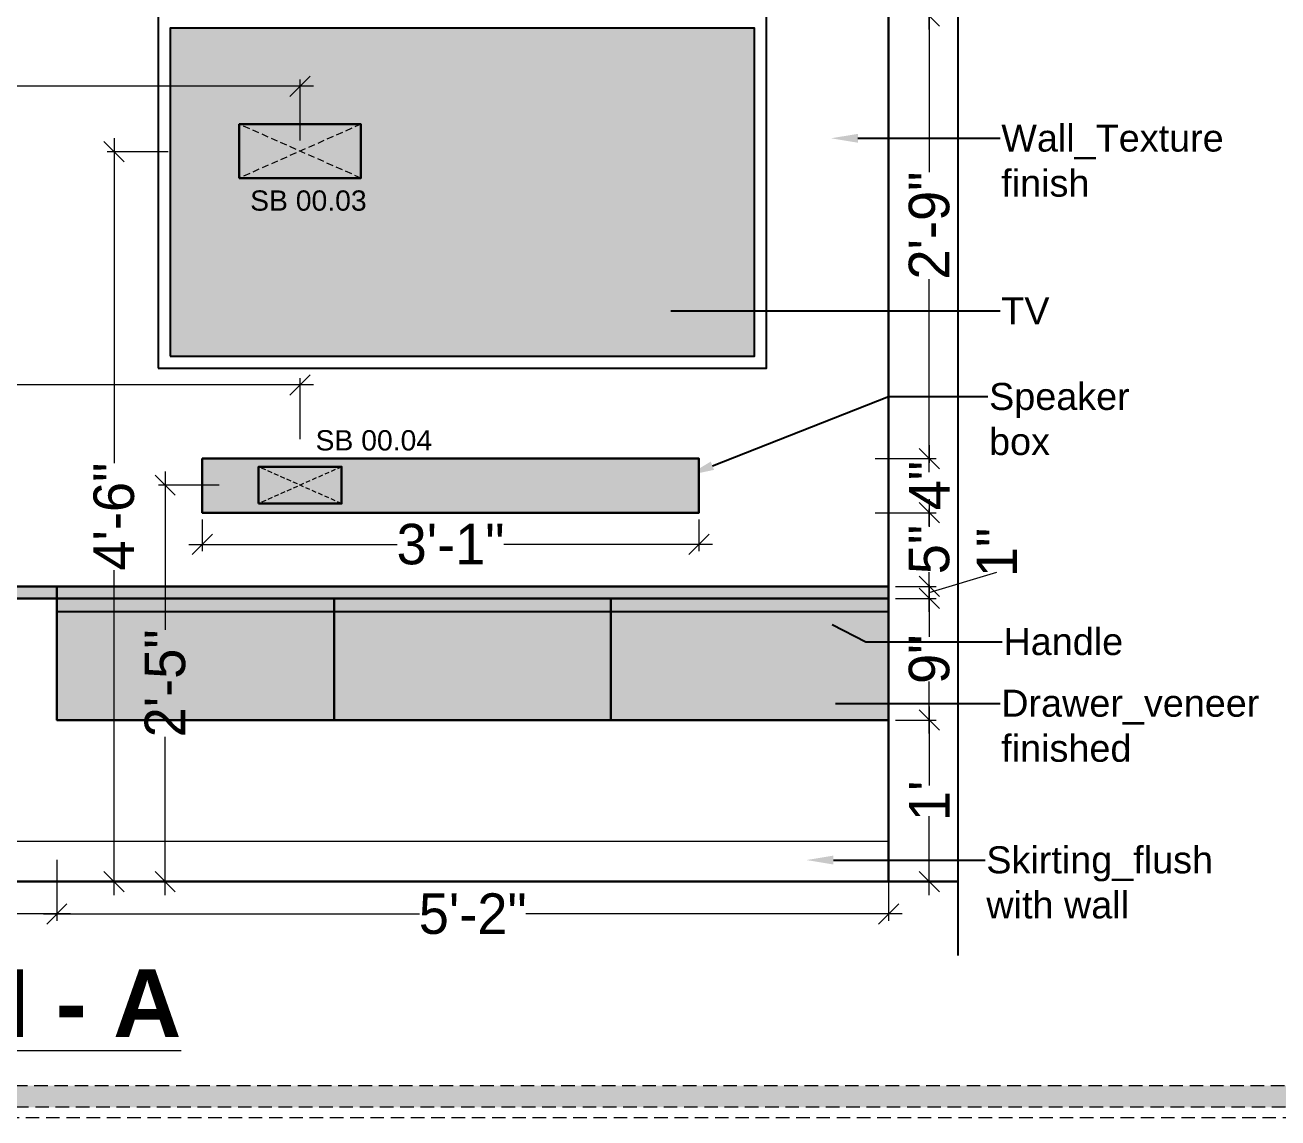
# Model space of a CAD drawing. Header units: millimetres. Extents: x 35877 to 3066687, y -650199 to -40525.
# Drawn here: x 147415.8 to 147508.5, y -179073.2 to -178992.4 of the extents above; entities that cross this region are included whole.
import ezdxf
from ezdxf import colors
from ezdxf.entities.mleader import LeaderData, LeaderLine
from ezdxf.math import Vec2, Vec3

# ---------------------------------------------------------------- set-up
doc = ezdxf.new("R2010")
doc.units = ezdxf.units.MM
doc.header["$MEASUREMENT"] = 0
doc.header["$PDMODE"] = 35
for name, pattern in [('DASHED', [0.75, 0.5, -0.25]), ('DASHED2', [0.375, 0.25, -0.125]), ('DASHEDX2', [1.5, 1, -0.5])]:
    doc.linetypes.add(name, pattern=pattern)
doc.layers.get('Defpoints').update_dxf_attribs({"color": 220})
for name, color, linetype, lineweight in [('DIM.', 250, 'Continuous', 13), ('dim05', 1, 'Continuous', 13), ('Dimension', 10, 'DASHEDX2', 20), ('el', 7, 'Continuous', 20), ('ELEC-wires', 1, 'DASHED2', 13), ('Electrical', 84, 'Continuous', 30), ('FURNITURE', 32, 'Continuous', 9), ('furniture dimensions', 1, 'DASHED', 0), ('interior hatch', 253, 'Continuous', 5), ('SECTION ( SLAB PLine )', 104, 'Continuous', 30), ('wall', 7, 'Continuous', 30), ('XX~SLAB ( BEAM )~ ( DIM )', 7, 'Continuous', 9)]:
    doc.layers.add(name, color=color, linetype=linetype, lineweight=lineweight)
doc.layers.add('hatch', color=253, linetype='Continuous', lineweight=0, transparency=0.4)
doc.styles.add('century g', font='GOTHIC.TTF')
doc.styles.get("Standard").update_dxf_attribs({"font": 'arial.ttf', "height": 6})
doc.dimstyles.new('Archana', dxfattribs={"dimtxt": 2, "dimasz": 0.75, "dimexe": 0.5, "dimexo": 0.5, "dimgap": 0, "dimtad": 0, "dimzin": 0, "dimdsep": 46, "dimlunit": 4, "dimtxsty": 'century g', "dimblk": 'OBLIQUE', "dimcen": 0, "dimdle": 1, "dimclrd": 256, "dimclre": 256, "dimclrt": 256, "dimadec": 0, "dimazin": 0, "dimtfac": 1, "dimtofl": 0, "dimtmove": 1, "dimatfit": 3, "dimfxl": 1, "dimfxlon": 1, "dimtolj": 1, "dimtzin": 0, "dimlwd": -1, "dimlwe": -1, "dimarcsym": 0})

# ---------------------------------------------------------------- blocks, each defined once
blk = doc.blocks.new('_Oblique')
at = {"layer": 'wall', "color": 0, "lineweight": -2}
blk.add_line((-0.5, -0.5), (0.5, 0.5), dxfattribs=at)
blk = doc.blocks.new('*D271')
at = {"layer": 'Defpoints', "color": 0, "linetype": 'Continuous', "lineweight": 0, "transparency": 16777216}
for p in [(147479.673, -179043.803), (147482.682, -179043.803), (147479.673, -179055.748)]:
    blk.add_point(p, dxfattribs=at)
at = {"layer": 'furniture dimensions', "color": 5, "linetype": 'Continuous', "transparency": 16777216}
for p, q in [((147482.682, -179042.803), (147482.682, -179048.632)), ((147480.173, -179043.803), (147483.182, -179043.803)), ((147482.682, -179056.748), (147482.682, -179050.919))]:
    blk.add_line(p, q, dxfattribs=at)
at = {"layer": 'furniture dimensions', "color": 5, "linetype": 'ByBlock', "transparency": 16777216}
blk.add_line((147480.173, -179055.748), (147483.182, -179055.748), dxfattribs=at)
at = {"layer": 'furniture dimensions', "color": 5, "linetype": 'Continuous', "transparency": 16777216, "xscale": 1.5, "yscale": 1.5, "zscale": 1.5}
for p, rotation in [((147482.682, -179043.803), 90), ((147482.682, -179055.748), 270)]:
    blk.add_blockref('_Oblique', p, dxfattribs=dict(at, rotation=rotation))
at = {"layer": 'furniture dimensions', "linetype": 'Continuous', "lineweight": 0, "transparency": 16777216, "insert": (147482.682, -179049.775), "char_height": 3, "attachment_point": 5, "rotation": 90, "style": 'century g'}
blk.add_mtext("\\A1;1'", dxfattribs=at)
blk = doc.blocks.new('*D272')
at = {"layer": 'Defpoints', "color": 0, "linetype": 'Continuous', "lineweight": 0, "transparency": 16777216}
for p in [(147474.245, -178991.721), (147482.682, -178991.721), (147465.634, -179024.46)]:
    blk.add_point(p, dxfattribs=at)
at = {"layer": 'furniture dimensions', "color": 5, "linetype": 'Continuous', "transparency": 16777216}
for p, q in [((147482.682, -178990.721), (147482.682, -179003.263)), ((147478.682, -178991.721), (147483.182, -178991.721)), ((147482.682, -179025.46), (147482.682, -179011.174))]:
    blk.add_line(p, q, dxfattribs=at)
at = {"layer": 'furniture dimensions', "color": 5, "linetype": 'ByBlock', "transparency": 16777216}
blk.add_line((147478.682, -179024.46), (147483.182, -179024.46), dxfattribs=at)
at = {"layer": 'furniture dimensions', "color": 5, "linetype": 'Continuous', "transparency": 16777216, "xscale": 1.5, "yscale": 1.5, "zscale": 1.5}
for p, rotation in [((147482.682, -178991.721), 90), ((147482.682, -179024.46), 270)]:
    blk.add_blockref('_Oblique', p, dxfattribs=dict(at, rotation=rotation))
at = {"layer": 'furniture dimensions', "linetype": 'Continuous', "lineweight": 0, "transparency": 16777216, "insert": (147482.682, -179007.218), "char_height": 3, "attachment_point": 5, "rotation": 90, "style": 'century g'}
blk.add_mtext('\\A1;2\'-9"', dxfattribs=at)
blk = doc.blocks.new('*D273')
at = {"layer": 'Defpoints', "color": 0, "linetype": 'Continuous', "lineweight": 0, "transparency": 16777216}
for p in [(147479.673, -178944.748), (147482.682, -178944.748), (147479.673, -178991.721)]:
    blk.add_point(p, dxfattribs=at)
at = {"layer": 'furniture dimensions', "color": 5, "linetype": 'Continuous', "transparency": 16777216}
for p, q in [((147482.682, -178943.748), (147482.682, -178963.133)), ((147480.173, -178944.748), (147483.182, -178944.748)), ((147482.682, -178992.721), (147482.682, -178973.336))]:
    blk.add_line(p, q, dxfattribs=at)
at = {"layer": 'furniture dimensions', "color": 5, "linetype": 'ByBlock', "transparency": 16777216}
blk.add_line((147480.173, -178991.721), (147483.182, -178991.721), dxfattribs=at)
at = {"layer": 'furniture dimensions', "color": 5, "linetype": 'Continuous', "transparency": 16777216, "xscale": 1.5, "yscale": 1.5, "zscale": 1.5}
for p, rotation in [((147482.682, -178944.748), 90), ((147482.682, -178991.721), 270)]:
    blk.add_blockref('_Oblique', p, dxfattribs=dict(at, rotation=rotation))
at = {"layer": 'furniture dimensions', "linetype": 'Continuous', "lineweight": 0, "transparency": 16777216, "insert": (147482.682, -178968.235), "char_height": 3, "attachment_point": 5, "rotation": 90, "style": 'century g'}
blk.add_mtext('\\A1;3\'-11"', dxfattribs=at)
blk = doc.blocks.new('*D275')
at = {"layer": 'Defpoints', "color": 0, "linetype": 'Continuous', "lineweight": 0, "transparency": 16777216}
for p in [(147418.13, -179043.803), (147479.673, -179043.803), (147479.673, -179058.143)]:
    blk.add_point(p, dxfattribs=at)
at = {"layer": 'furniture dimensions', "color": 5, "linetype": 'ByBlock', "transparency": 16777216}
blk.add_line((147418.13, -179054.143), (147418.13, -179058.643), dxfattribs=at)
at = {"layer": 'furniture dimensions', "color": 5, "linetype": 'Continuous', "transparency": 16777216}
for p, q in [((147479.673, -179054.143), (147479.673, -179058.643)), ((147417.13, -179058.143), (147444.969, -179058.143)), ((147480.673, -179058.143), (147452.835, -179058.143))]:
    blk.add_line(p, q, dxfattribs=at)
at = {"layer": 'furniture dimensions', "color": 5, "linetype": 'Continuous', "transparency": 16777216, "xscale": 1.5, "yscale": 1.5, "zscale": 1.5, "rotation": 180}
blk.add_blockref('_Oblique', (147418.13, -179058.143), dxfattribs=at)
at = {"layer": 'furniture dimensions', "color": 5, "linetype": 'Continuous', "transparency": 16777216, "xscale": 1.5, "yscale": 1.5, "zscale": 1.5}
blk.add_blockref('_Oblique', (147479.673, -179058.143), dxfattribs=at)
at = {"layer": 'furniture dimensions', "linetype": 'Continuous', "lineweight": 0, "transparency": 16777216, "insert": (147448.902, -179058.143), "char_height": 3, "attachment_point": 5, "style": 'century g'}
blk.add_mtext('\\A1;5\'-2"', dxfattribs=at)
blk = doc.blocks.new('6616')
at = {"color": 242, "linetype": 'DASHED', "true_color": 0xcd2027}
for p, q in [((386784.791, -36915.771), (386775.784, -36911.784)), ((386784.791, -36911.784), (386775.784, -36915.771))]:
    blk.add_line(p, q, dxfattribs=at)
at = {"layer": 'ELEC-wires', "color": 5, "linetype": 'ByBlock', "lineweight": 30, "ltscale": 4}
blk.add_lwpolyline([(386775.784, -36911.784), (386784.791, -36911.784), (386784.791, -36915.771), (386775.784, -36915.771)], close=True, dxfattribs=at)
blk = doc.blocks.new('*D335')
at = {"layer": 'Defpoints', "color": 0, "linetype": 'Continuous', "lineweight": 0, "transparency": 16777216}
for p in [(147436.126, -178996.912), (147385.13, -179002.156), (147436.126, -179001.71)]:
    blk.add_point(p, dxfattribs=at)
at = {"layer": 'furniture dimensions', "color": 5, "linetype": 'ByBlock', "transparency": 16777216}
blk.add_line((147385.13, -179000.912), (147385.13, -178996.412), dxfattribs=at)
at = {"layer": 'furniture dimensions', "color": 5, "linetype": 'Continuous', "transparency": 16777216}
for p, q in [((147436.126, -179000.912), (147436.126, -178996.412)), ((147384.13, -178996.912), (147406.663, -178996.912)), ((147437.126, -178996.912), (147414.592, -178996.912))]:
    blk.add_line(p, q, dxfattribs=at)
at = {"layer": 'furniture dimensions', "color": 5, "linetype": 'Continuous', "transparency": 16777216, "xscale": 1.5, "yscale": 1.5, "zscale": 1.5, "rotation": 180}
blk.add_blockref('_Oblique', (147385.13, -178996.912), dxfattribs=at)
at = {"layer": 'furniture dimensions', "color": 5, "linetype": 'Continuous', "transparency": 16777216, "xscale": 1.5, "yscale": 1.5, "zscale": 1.5}
blk.add_blockref('_Oblique', (147436.126, -178996.912), dxfattribs=at)
at = {"layer": 'furniture dimensions', "linetype": 'Continuous', "lineweight": 0, "transparency": 16777216, "insert": (147410.628, -178996.912), "char_height": 3, "attachment_point": 5, "style": 'century g'}
blk.add_mtext('\\A1;4\'-3"', dxfattribs=at)
blk = doc.blocks.new('*D336')
at = {"layer": 'Defpoints', "color": 0, "linetype": 'Continuous', "lineweight": 0, "transparency": 16777216}
for p in [(147422.36, -179001.753), (147440.9, -179001.753), (147430.184, -179055.748)]:
    blk.add_point(p, dxfattribs=at)
at = {"layer": 'furniture dimensions', "color": 5, "linetype": 'Continuous', "transparency": 16777216}
for p, q in [((147422.36, -179000.753), (147422.36, -179024.786)), ((147426.36, -179001.753), (147421.86, -179001.753)), ((147422.36, -179056.748), (147422.36, -179032.715))]:
    blk.add_line(p, q, dxfattribs=at)
at = {"layer": 'furniture dimensions', "color": 5, "linetype": 'ByBlock', "transparency": 16777216}
blk.add_line((147426.36, -179055.748), (147421.86, -179055.748), dxfattribs=at)
at = {"layer": 'furniture dimensions', "color": 5, "linetype": 'Continuous', "transparency": 16777216, "xscale": 1.5, "yscale": 1.5, "zscale": 1.5}
for p, rotation in [((147422.36, -179001.753), 90), ((147422.36, -179055.748), 270)]:
    blk.add_blockref('_Oblique', p, dxfattribs=dict(at, rotation=rotation))
at = {"layer": 'furniture dimensions', "linetype": 'Continuous', "lineweight": 0, "transparency": 16777216, "insert": (147422.36, -179028.751), "char_height": 3, "attachment_point": 5, "rotation": 90, "style": 'century g'}
blk.add_mtext('\\A1;4\'-6"', dxfattribs=at)
blk = doc.blocks.new('*D337')
at = {"layer": 'Defpoints', "color": 0, "linetype": 'Continuous', "lineweight": 0, "transparency": 16777216}
for p in [(147436.126, -179026.423), (147426.146, -179055.748), (147430.722, -179055.748)]:
    blk.add_point(p, dxfattribs=at)
at = {"layer": 'furniture dimensions', "color": 5, "linetype": 'Continuous', "transparency": 16777216}
for p, q in [((147426.146, -179025.423), (147426.146, -179037.13)), ((147426.146, -179056.748), (147426.146, -179045.041)), ((147430.146, -179055.748), (147425.646, -179055.748))]:
    blk.add_line(p, q, dxfattribs=at)
at = {"layer": 'furniture dimensions', "color": 5, "linetype": 'ByBlock', "transparency": 16777216}
blk.add_line((147430.146, -179026.423), (147425.646, -179026.423), dxfattribs=at)
at = {"layer": 'furniture dimensions', "color": 5, "linetype": 'Continuous', "transparency": 16777216, "xscale": 1.5, "yscale": 1.5, "zscale": 1.5}
for p, rotation in [((147426.146, -179026.423), 90), ((147426.146, -179055.748), 270)]:
    blk.add_blockref('_Oblique', p, dxfattribs=dict(at, rotation=rotation))
at = {"layer": 'furniture dimensions', "linetype": 'Continuous', "lineweight": 0, "transparency": 16777216, "insert": (147426.146, -179041.086), "char_height": 3, "attachment_point": 5, "rotation": 90, "style": 'century g'}
blk.add_mtext('\\A1;2\'-5"', dxfattribs=at)
blk = doc.blocks.new('*D377')
at = {"layer": 'Defpoints', "color": 0, "linetype": 'Continuous', "lineweight": 0, "transparency": 16777216}
for p in [(147385.13, -179043.803), (147418.13, -179043.803), (147385.13, -179058.143)]:
    blk.add_point(p, dxfattribs=at)
at = {"layer": 'furniture dimensions', "color": 5, "linetype": 'Continuous', "transparency": 16777216}
for p, q in [((147385.13, -179054.143), (147385.13, -179058.643)), ((147384.13, -179058.143), (147397.674, -179058.143)), ((147419.13, -179058.143), (147405.585, -179058.143))]:
    blk.add_line(p, q, dxfattribs=at)
at = {"layer": 'furniture dimensions', "color": 5, "linetype": 'ByBlock', "transparency": 16777216}
blk.add_line((147418.13, -179054.143), (147418.13, -179058.643), dxfattribs=at)
at = {"layer": 'furniture dimensions', "color": 5, "linetype": 'Continuous', "transparency": 16777216, "xscale": 1.5, "yscale": 1.5, "zscale": 1.5, "rotation": 180}
blk.add_blockref('_Oblique', (147385.13, -179058.143), dxfattribs=at)
at = {"layer": 'furniture dimensions', "color": 5, "linetype": 'Continuous', "transparency": 16777216, "xscale": 1.5, "yscale": 1.5, "zscale": 1.5}
blk.add_blockref('_Oblique', (147418.13, -179058.143), dxfattribs=at)
at = {"layer": 'furniture dimensions', "linetype": 'Continuous', "lineweight": 0, "transparency": 16777216, "insert": (147401.63, -179058.143), "char_height": 3, "attachment_point": 5, "style": 'century g'}
blk.add_mtext('\\A1;2\'-9"', dxfattribs=at)
blk = doc.blocks.new('*D385')
at = {"layer": 'Defpoints', "color": 0, "linetype": 'Continuous', "lineweight": 0, "transparency": 16777216}
for p in [(147479.673, -179034.803), (147482.682, -179034.803), (147479.673, -179043.803)]:
    blk.add_point(p, dxfattribs=at)
at = {"layer": 'furniture dimensions', "color": 5, "linetype": 'Continuous', "transparency": 16777216}
for p, q in [((147482.682, -179033.803), (147482.682, -179037.651)), ((147480.173, -179034.803), (147483.182, -179034.803)), ((147482.682, -179044.803), (147482.682, -179040.955))]:
    blk.add_line(p, q, dxfattribs=at)
at = {"layer": 'furniture dimensions', "color": 5, "linetype": 'ByBlock', "transparency": 16777216}
blk.add_line((147480.173, -179043.803), (147483.182, -179043.803), dxfattribs=at)
at = {"layer": 'furniture dimensions', "color": 5, "linetype": 'Continuous', "transparency": 16777216, "xscale": 1.5, "yscale": 1.5, "zscale": 1.5}
for p, rotation in [((147482.682, -179034.803), 90), ((147482.682, -179043.803), 270)]:
    blk.add_blockref('_Oblique', p, dxfattribs=dict(at, rotation=rotation))
at = {"layer": 'furniture dimensions', "linetype": 'Continuous', "lineweight": 0, "transparency": 16777216, "insert": (147482.682, -179039.303), "char_height": 3, "attachment_point": 5, "rotation": 90, "style": 'century g'}
blk.add_mtext('\\A1;9"', dxfattribs=at)
blk = doc.blocks.new('*D386')
at = {"layer": 'Defpoints', "color": 0, "linetype": 'Continuous', "lineweight": 0, "transparency": 16777216}
for p in [(147479.673, -179033.912), (147482.682, -179033.912), (147479.673, -179034.803)]:
    blk.add_point(p, dxfattribs=at)
at = {"layer": 'furniture dimensions', "color": 5, "linetype": 'Continuous', "transparency": 16777216}
for p, q in [((147482.682, -179034.357), (147487.682, -179032.857)), ((147482.682, -179035.803), (147482.682, -179032.912)), ((147480.173, -179033.912), (147483.182, -179033.912))]:
    blk.add_line(p, q, dxfattribs=at)
at = {"layer": 'furniture dimensions', "color": 5, "linetype": 'ByBlock', "transparency": 16777216}
blk.add_line((147480.173, -179034.803), (147483.182, -179034.803), dxfattribs=at)
at = {"layer": 'furniture dimensions', "color": 5, "linetype": 'Continuous', "transparency": 16777216, "xscale": 1.5, "yscale": 1.5, "zscale": 1.5}
for p, rotation in [((147482.682, -179033.912), 90), ((147482.682, -179034.803), 270)]:
    blk.add_blockref('_Oblique', p, dxfattribs=dict(at, rotation=rotation))
at = {"layer": 'furniture dimensions', "linetype": 'Continuous', "lineweight": 0, "transparency": 16777216, "insert": (147487.682, -179031.4), "char_height": 3, "attachment_point": 5, "rotation": 90, "style": 'century g'}
blk.add_mtext('\\A1;1"', dxfattribs=at)
blk = doc.blocks.new('*D387')
at = {"layer": 'Defpoints', "color": 0, "linetype": 'Continuous', "lineweight": 0, "transparency": 16777216}
for p in [(147465.634, -179028.46), (147482.682, -179028.46), (147479.673, -179033.912)]:
    blk.add_point(p, dxfattribs=at)
at = {"layer": 'furniture dimensions', "color": 5, "linetype": 'Continuous', "transparency": 16777216}
for p, q in [((147482.682, -179027.46), (147482.682, -179029.517)), ((147478.682, -179028.46), (147483.182, -179028.46)), ((147482.682, -179034.912), (147482.682, -179032.855))]:
    blk.add_line(p, q, dxfattribs=at)
at = {"layer": 'furniture dimensions', "color": 5, "linetype": 'ByBlock', "transparency": 16777216}
blk.add_line((147480.173, -179033.912), (147483.182, -179033.912), dxfattribs=at)
at = {"layer": 'furniture dimensions', "color": 5, "linetype": 'Continuous', "transparency": 16777216, "xscale": 1.5, "yscale": 1.5, "zscale": 1.5}
for p, rotation in [((147482.682, -179028.46), 90), ((147482.682, -179033.912), 270)]:
    blk.add_blockref('_Oblique', p, dxfattribs=dict(at, rotation=rotation))
at = {"layer": 'furniture dimensions', "linetype": 'Continuous', "lineweight": 0, "transparency": 16777216, "insert": (147482.682, -179031.186), "char_height": 3, "attachment_point": 5, "rotation": 90, "style": 'century g'}
blk.add_mtext('\\A1;5"', dxfattribs=at)
blk = doc.blocks.new('*D388')
at = {"layer": 'Defpoints', "color": 0, "linetype": 'Continuous', "lineweight": 0, "transparency": 16777216}
for p in [(147465.634, -179024.46), (147482.682, -179024.46), (147465.634, -179028.46)]:
    blk.add_point(p, dxfattribs=at)
at = {"layer": 'furniture dimensions', "color": 5, "linetype": 'Continuous', "transparency": 16777216}
for p, q in [((147482.682, -179023.46), (147482.682, -179024.759)), ((147478.682, -179024.46), (147483.182, -179024.46)), ((147482.682, -179029.46), (147482.682, -179028.161))]:
    blk.add_line(p, q, dxfattribs=at)
at = {"layer": 'furniture dimensions', "color": 5, "linetype": 'ByBlock', "transparency": 16777216}
blk.add_line((147478.682, -179028.46), (147483.182, -179028.46), dxfattribs=at)
at = {"layer": 'furniture dimensions', "color": 5, "linetype": 'Continuous', "transparency": 16777216, "xscale": 1.5, "yscale": 1.5, "zscale": 1.5}
for p, rotation in [((147482.682, -179024.46), 90), ((147482.682, -179028.46), 270)]:
    blk.add_blockref('_Oblique', p, dxfattribs=dict(at, rotation=rotation))
at = {"layer": 'furniture dimensions', "linetype": 'Continuous', "lineweight": 0, "transparency": 16777216, "insert": (147482.682, -179026.46), "char_height": 3, "attachment_point": 5, "rotation": 90, "style": 'century g'}
blk.add_mtext('\\A1;4"', dxfattribs=at)
blk = doc.blocks.new('*D426')
at = {"layer": 'Defpoints', "color": 0, "linetype": 'Continuous', "lineweight": 0, "transparency": 16777216}
for p in [(147428.889, -179028.46), (147465.634, -179028.46), (147465.634, -179030.802)]:
    blk.add_point(p, dxfattribs=at)
at = {"layer": 'furniture dimensions', "color": 5, "linetype": 'ByBlock', "transparency": 16777216}
blk.add_line((147428.889, -179028.96), (147428.889, -179031.302), dxfattribs=at)
at = {"layer": 'furniture dimensions', "color": 5, "linetype": 'Continuous', "transparency": 16777216}
for p, q in [((147465.634, -179028.96), (147465.634, -179031.302)), ((147427.889, -179030.802), (147443.317, -179030.802)), ((147466.634, -179030.802), (147451.206, -179030.802))]:
    blk.add_line(p, q, dxfattribs=at)
at = {"layer": 'furniture dimensions', "color": 5, "linetype": 'Continuous', "transparency": 16777216, "xscale": 1.5, "yscale": 1.5, "zscale": 1.5, "rotation": 180}
blk.add_blockref('_Oblique', (147428.889, -179030.802), dxfattribs=at)
at = {"layer": 'furniture dimensions', "color": 5, "linetype": 'Continuous', "transparency": 16777216, "xscale": 1.5, "yscale": 1.5, "zscale": 1.5}
blk.add_blockref('_Oblique', (147465.634, -179030.802), dxfattribs=at)
at = {"layer": 'furniture dimensions', "linetype": 'Continuous', "lineweight": 0, "transparency": 16777216, "insert": (147447.261, -179030.802), "char_height": 3, "attachment_point": 5, "style": 'century g'}
blk.add_mtext('\\A1;3\'-1"', dxfattribs=at)
blk = doc.blocks.new('*D427')
at = {"layer": 'Defpoints', "color": 0, "linetype": 'Continuous', "lineweight": 0, "transparency": 16777216}
for p in [(147385.13, -179019.011), (147385.13, -179026.423), (147436.126, -179026.423)]:
    blk.add_point(p, dxfattribs=at)
at = {"layer": 'furniture dimensions', "color": 5, "linetype": 'Continuous', "transparency": 16777216}
for p, q in [((147384.13, -179019.011), (147406.663, -179019.011)), ((147385.13, -179023.011), (147385.13, -179018.511)), ((147437.126, -179019.011), (147414.592, -179019.011))]:
    blk.add_line(p, q, dxfattribs=at)
at = {"layer": 'furniture dimensions', "color": 5, "linetype": 'ByBlock', "transparency": 16777216}
blk.add_line((147436.126, -179023.011), (147436.126, -179018.511), dxfattribs=at)
at = {"layer": 'furniture dimensions', "color": 5, "linetype": 'Continuous', "transparency": 16777216, "xscale": 1.5, "yscale": 1.5, "zscale": 1.5, "rotation": 180}
blk.add_blockref('_Oblique', (147385.13, -179019.011), dxfattribs=at)
at = {"layer": 'furniture dimensions', "color": 5, "linetype": 'Continuous', "transparency": 16777216, "xscale": 1.5, "yscale": 1.5, "zscale": 1.5}
blk.add_blockref('_Oblique', (147436.126, -179019.011), dxfattribs=at)
at = {"layer": 'furniture dimensions', "linetype": 'Continuous', "lineweight": 0, "transparency": 16777216, "insert": (147410.628, -179019.011), "char_height": 3, "attachment_point": 5, "style": 'century g'}
blk.add_mtext('\\A1;4\'-3"', dxfattribs=at)

msp = doc.modelspace()

# ---------------------------------------------------------------- hatches: boundary and pattern name
at = {"layer": 'Dimension', "true_color": 0xd39e00, "transparency": 33554687}
h = msp.add_hatch(color=42, dxfattribs=at)
h.paths.add_polyline_path([(147327.9699, -179072.4431), (147554.0385, -179072.4431), (147554.0385, -178913.319), (147327.9699, -178913.319)])
h.paths.add_polyline_path([(147329.5565, -179070.8565), (147552.4519, -179070.8565), (147552.4519, -178914.9056), (147329.5565, -178914.9056)], flags=16)
at = {"layer": 'furniture dimensions', "lineweight": 0, "true_color": 0x000000, "transparency": 33554674}
h = msp.add_hatch(color=18, dxfattribs=at)
h.dxf.hatch_style = 1
h.paths.add_polyline_path([(147465.6343, -179024.4603), (147428.8887, -179024.4603), (147428.8887, -179028.4603), (147465.6343, -179028.4603)])
at = {"layer": 'hatch', "lineweight": 30, "true_color": 0x000000, "transparency": 33554687}
h = msp.add_hatch(color=18, dxfattribs=at)
h.dxf.hatch_style = 1
h.paths.add_polyline_path([(147469.7425, -178992.6095), (147426.5167, -178992.6095), (147426.5167, -179016.887), (147469.7425, -179016.887)])
at = {"layer": 'interior hatch', "lineweight": 0, "true_color": 0xd9b996, "transparency": 33554687}
h = msp.add_hatch(color=31, dxfattribs=at)
h.dxf.hatch_style = 1
h.paths.add_polyline_path([(147479.6735, -179033.912), (147385.1296, -179033.912), (147385.1296, -179033.9948), (147385.1296, -179034.3573), (147385.1296, -179034.5708), (147385.1296, -179034.8026), (147479.6735, -179034.8026)])
h = msp.add_hatch(color=31, dxfattribs=at)
h.dxf.hatch_style = 1
h.paths.add_polyline_path([(147419.1296, -179034.8026), (147418.1296, -179034.8026), (147418.1296, -179035.8026), (147418.1296, -179043.8026), (147419.1296, -179043.8026)])
at = {"layer": 'interior hatch', "lineweight": 30, "true_color": 0xd9b996, "transparency": 33554687}
h = msp.add_hatch(color=31, dxfattribs=at)
h.dxf.hatch_style = 1
h.paths.add_polyline_path([(147438.6442, -179034.8026), (147419.1296, -179034.8026), (147419.1296, -179043.8026), (147438.6442, -179043.8026)])
h.paths.add_polyline_path([(147479.6735, -179034.8026), (147459.127, -179034.8026), (147459.127, -179043.8026), (147479.6735, -179043.8026)])
h = msp.add_hatch(color=31, dxfattribs=at)
h.dxf.hatch_style = 1
h.paths.add_polyline_path([(147459.127, -179034.8026), (147438.6442, -179034.8026), (147438.6442, -179043.8026), (147459.127, -179043.8026)])

# ---------------------------------------------------------------- linework, layer by layer
at = {"layer": 'dim05', "color": 18, "lineweight": 0, "true_color": 0x000000}
msp.add_line((147385.1296, -179034.8026), (147479.6735, -179034.8026), dxfattribs=at)
at = {"layer": 'Dimension', "color": 42, "true_color": 0xd39e00, "transparency": 33554687, "elevation": 0.1188}
for points in [[(147327.1766, -178912.5257), (147554.8318, -178912.5257), (147554.8318, -179073.2364), (147327.1766, -179073.2364)], [(147327.9699, -178913.319), (147554.0385, -178913.319), (147554.0385, -179072.4431), (147327.9699, -179072.4431)], [(147329.5565, -178914.9056), (147552.4519, -178914.9056), (147552.4519, -179070.8565), (147329.5565, -179070.8565)]]:
    msp.add_lwpolyline(points, close=True, dxfattribs=at)
at = {"layer": 'el', "lineweight": 0, "transparency": 33554559}
msp.add_line((147385.1296, -179052.7482), (147479.705, -179052.7482), dxfattribs=at)
at = {"layer": 'FURNITURE', "lineweight": 30, "transparency": 33554687}
for p, q in [((147418.1296, -179033.912), (147418.1296, -179043.8026)), ((147418.1296, -179043.8026), (147479.6735, -179043.8026))]:
    msp.add_line(p, q, dxfattribs=at)
at = {"layer": 'FURNITURE', "lineweight": 25, "transparency": 33554687}
msp.add_line((147479.6735, -179035.8026), (147418.1296, -179035.8026), dxfattribs=at)
at = {"layer": 'FURNITURE', "color": 252, "lineweight": 25, "true_color": 0x939598}
msp.add_lwpolyline([(147484.789, -178921.1325), (147484.789, -178988.4983), (147482.8667, -178989.5539), (147486.9835, -178989.8039), (147484.789, -178990.8273), (147484.789, -179061.2252)], dxfattribs=at)
for points in [[(147425.6285, -179017.7752), (147470.6307, -179017.7752), (147470.6307, -178991.7213), (147425.6285, -178991.7213)], [(147426.5167, -179016.887), (147469.7425, -179016.887), (147469.7425, -178992.6095), (147426.5167, -178992.6095)]]:
    msp.add_lwpolyline(points, close=True, dxfattribs=at)
at = {"layer": 'FURNITURE', "lineweight": 30, "transparency": 33554687}
for points in [[(147428.8887, -179024.4603), (147465.6343, -179024.4603), (147465.6343, -179028.4603), (147428.8887, -179028.4603)], [(147385.1296, -179034.8026), (147479.6735, -179034.8026), (147479.6735, -179033.912), (147385.1296, -179033.912)], [(147438.6442, -179043.8026), (147459.127, -179043.8026), (147459.127, -179034.8026), (147438.6442, -179034.8026)]]:
    msp.add_lwpolyline(points, close=True, dxfattribs=at)
at = {"layer": 'furniture dimensions', "color": 18, "lineweight": 0, "true_color": 0x000000, "transparency": 33554687}
msp.add_line((147418.1296, -179034.8026), (147419.1296, -179034.8026), dxfattribs=at)
at = {"layer": 'SECTION ( SLAB PLine )', "color": 1}
msp.add_line((147370.4462, -179055.7482), (147484.789, -179055.7482), dxfattribs=at)
at = {"layer": 'XX~SLAB ( BEAM )~ ( DIM )', "lineweight": 30}
msp.add_line((147479.6735, -178931.7482), (147479.6735, -179055.7482), dxfattribs=at)
at = {"layer": 'XX~SLAB ( BEAM )~ ( DIM )', "color": 36, "lineweight": 30, "true_color": 0x6e4817, "transparency": 33554687}
msp.add_line((147479.6735, -179033.912), (147479.6735, -179043.8026), dxfattribs=at)
at = {"layer": 'XX~SLAB ( BEAM )~ ( DIM )', "color": 36, "lineweight": 30, "true_color": 0x6e4817}
for points in [[(147418.1296, -179034.8026), (147438.6442, -179034.8026), (147438.6442, -179043.8026), (147418.1296, -179043.8026)], [(147459.127, -179034.8026), (147479.6735, -179034.8026), (147479.6735, -179043.8026), (147459.127, -179043.8026)]]:
    msp.add_lwpolyline(points, close=True, dxfattribs=at)

# ---------------------------------------------------------------- block references
at = {"layer": 'el', "color": 1, "transparency": 33554687, "xscale": -1, "rotation": 180.0000000001202}
msp.add_blockref('6616', (-239344.1615, -215915.487), dxfattribs=at)
at = {"layer": 'el', "color": 1, "transparency": 33554687, "xscale": -0.6816038132183098, "yscale": 0.6816038132183098, "zscale": 0.6816038132183098, "rotation": 180.0000000001202}
msp.add_blockref('6616', (-116194.7929, -204186.9943), dxfattribs=at)

# ---------------------------------------------------------------- texts
at = {"layer": 'DIM.', "color": 1, "transparency": 33554687, "insert": (147376.1216, -179062.2443, 0.1188), "char_height": 5, "attachment_point": 1}
msp.add_mtext_dynamic_manual_height_columns('{\\fArial|b1|i0|c0|p34;\\LELEVATION - A}', width=111.558836, gutter_width=1, heights=[0], dxfattribs=at)
at = {"layer": 'Electrical', "color": 5, "transparency": 33554687}
for s, p in [('SB 00.03', (147432.4311, -179006.1155, 0.1881)), ('SB 00.04', (147437.2729, -179023.8542, 0.2376))]:
    msp.add_text(s, height=1.5, dxfattribs=at).set_placement(p)

# ---------------------------------------------------------------- dimensions: what is measured, and where the dimension line sits
at = {"layer": 'furniture dimensions', "color": 5, "linetype": 'Continuous', "lineweight": 0}
for base, p1, p2, picture, middle in [((147482.6823, -178944.7482), (147479.6735, -178991.7213), (147479.6735, -178944.7482), '*D273', (147482.6823, -178968.2348)), ((147422.3603, -179001.7529), (147430.1843, -179055.7482), (147440.8998, -179001.7529), '*D336', (147422.3603, -179028.7506)), ((147482.6823, -179024.4603), (147465.6343, -179028.4603), (147465.6343, -179024.4603), '*D388', (147482.6823, -179026.4603)), ((147426.1456, -179055.7482), (147436.1257, -179026.423), (147430.7217, -179055.7482), '*D337', (147426.1456, -179041.0856)), ((147482.6823, -179028.4603), (147479.6735, -179033.912), (147465.6343, -179028.4603), '*D387', (147482.6823, -179031.1861)), ((147482.6823, -179033.912), (147479.6735, -179034.8026), (147479.6735, -179033.912), '*D386', (147487.6823, -179032.8573)), ((147482.6823, -179034.8026), (147479.6735, -179043.8026), (147479.6735, -179034.8026), '*D385', (147482.6823, -179039.3026)), ((147482.6823, -179043.8026), (147479.6735, -179055.7482), (147479.6735, -179043.8026), '*D271', (147482.6823, -179049.7754))]:
    dim = msp.add_linear_dim(base=base, p1=p1, p2=p2, angle=90, dimstyle='Archana', override={"dimtxt": 3, "dimasz": 1.5, "dimdec": 0, "dimclrd": 5, "dimclre": 5, "dimfxl": 4}, dxfattribs=at)
    dim.commit()
    dim.dimension.update_dxf_attribs({"geometry": picture, "text_midpoint": middle})
dim = msp.add_linear_dim(base=(147482.6823, -178991.7213), p1=(147465.6343, -179024.4603), p2=(147474.2447, -178991.7213), angle=90, dimstyle='Archana', override={"dimtxt": 3, "dimasz": 1.5, "dimdec": 0, "dimclrd": 5, "dimclre": 5, "dimfxl": 4}, dxfattribs=at)
dim.commit()
dim.dimension.update_dxf_attribs({"geometry": '*D272', "text_midpoint": (147482.6823, -179007.2183), "dimtype": 160})
for base, p1, p2, picture, middle in [((147436.1257, -178996.9117), (147385.1296, -179002.1559), (147436.1257, -179001.7098), '*D335', (147410.6277, -178996.9117)), ((147385.1296, -179019.0105), (147436.1257, -179026.423), (147385.1296, -179026.423), '*D427', (147410.6277, -179019.0105)), ((147465.6343, -179030.8018), (147428.8887, -179028.4603), (147465.6343, -179028.4603), '*D426', (147447.2615, -179030.8018)), ((147385.1296, -179058.1435), (147418.1296, -179043.8026), (147385.1296, -179043.8026), '*D377', (147401.6296, -179058.1435)), ((147479.6735, -179058.1435), (147418.1296, -179043.8026), (147479.6735, -179043.8026), '*D275', (147448.9015, -179058.1435))]:
    dim = msp.add_linear_dim(base=base, p1=p1, p2=p2, dimstyle='Archana', override={"dimtxt": 3, "dimasz": 1.5, "dimdec": 0, "dimclrd": 5, "dimclre": 5, "dimfxl": 4}, dxfattribs=at)
    dim.commit()
    dim.dimension.update_dxf_attribs({"geometry": picture, "text_midpoint": middle})

# ---------------------------------------------------------------- leaders
at = {"layer": 'dim05', "color": 1, "lineweight": 0, "transparency": 33554687}
ml = msp.add_multileader_mtext('Standard', dxfattribs=at)
ml.set_content('Wall_Texture finish', color=1)
ml.set_leader_properties(color=5)
ml.build(insert=Vec2(0, 0))
ml.multileader.update_dxf_attribs({"text_right_attachment_type": 6, "dogleg_length": 0.36, "arrow_head_size": 2})
ctx = ml.context
ctx.base_point, ctx.char_height, ctx.arrow_head_size, ctx.landing_gap_size, ctx.plane_origin = Vec3(147487.9171, -179000.7594), 2, 2, 0.09, Vec3(147472.7855, -179000.7594)
ctx.right_attachment = 6
notes = []
notes.append((ctx, [(0, (1, 1, 0), (147487.5571, -179000.7594), (1, 0), 0.36, [(0, [(147475.404, -179000.7594)], 0, [])])]))
ctx.mtext.insert, ctx.mtext.width, ctx.mtext.flow_direction = Vec3(147488.0071, -178999.743), 14.682128, 5
ml = msp.add_multileader_mtext('Standard', dxfattribs=at)
ml.set_content('TV', color=1)
ml.set_leader_properties(color=5)
ml.build(insert=Vec2(0, 0))
ml.multileader.update_dxf_attribs({"text_right_attachment_type": 6, "dogleg_length": 0.36, "arrow_head_size": 2})
ctx = ml.context
ctx.base_point, ctx.char_height, ctx.arrow_head_size, ctx.landing_gap_size, ctx.plane_origin = Vec3(147487.9171, -179013.5226), 2, 2, 0.09, Vec3(147472.7855, -179013.5226)
ctx.right_attachment = 6
notes.append((ctx, [(0, (1, 1, 0), (147487.5571, -179013.5226), (1, 0), 0.36, [(0, [(147461.5466, -179013.5226)], 0, [])])]))
ctx.mtext.insert, ctx.mtext.width, ctx.mtext.flow_direction = Vec3(147488.0071, -179012.5226), 14.682128, 5
ml = msp.add_multileader_mtext('Standard', dxfattribs=at)
ml.set_content('Speaker box', color=1)
ml.set_leader_properties(color=5)
ml.build(insert=Vec2(0, 0))
ml.multileader.update_dxf_attribs({"text_right_attachment_type": 6, "dogleg_length": 0.36, "arrow_head_size": 2})
ctx = ml.context
ctx.base_point, ctx.char_height, ctx.arrow_head_size, ctx.landing_gap_size, ctx.plane_origin = Vec3(147487.0159, -179019.8744), 2, 2, 0.09, Vec3(147472.7855, -179025.7142)
ctx.right_attachment = 6
notes.append((ctx, [(0, (1, 1, 0), (147479.6735, -179019.8744), (1, 0), 7.3424, [(0, [(147464.7706, -179025.7142)], 0, [])])]))
ctx.mtext.insert, ctx.mtext.width, ctx.mtext.flow_direction = Vec3(147487.1059, -179018.858), 14.682128, 5
ml = msp.add_multileader_mtext('Standard', dxfattribs=at)
ml.set_content('Handle', color=1)
ml.set_leader_properties(color=5)
ml.build(insert=Vec2(0, 0))
ml.multileader.update_dxf_attribs({"text_right_attachment_type": 6, "dogleg_length": 0.36, "arrow_head_size": 2})
ctx = ml.context
ctx.base_point, ctx.char_height, ctx.arrow_head_size, ctx.landing_gap_size, ctx.plane_origin = Vec3(147488.0832, -179038.0068), 2, 2, 0.09, Vec3(147472.7855, -179034.4924)
ctx.right_attachment = 6
notes.append((ctx, [(0, (1, 1, 0), (147477.979, -179038.0068), (1, 0), 10.1042, [(0, [(147473.7323, -179035.8026)], 0, [])])]))
ctx.mtext.insert, ctx.mtext.width, ctx.mtext.flow_direction = Vec3(147488.1732, -179036.9905), 14.682128, 5
ml = msp.add_multileader_mtext('Standard', dxfattribs=at)
ml.set_content('Drawer_veneer finished', color=1)
ml.set_leader_properties(color=5)
ml.build(insert=Vec2(0, 0))
ml.multileader.update_dxf_attribs({"text_right_attachment_type": 6, "dogleg_length": 0.36, "arrow_head_size": 2})
ctx = ml.context
ctx.base_point, ctx.char_height, ctx.arrow_head_size, ctx.landing_gap_size, ctx.plane_origin = Vec3(147487.9171, -179042.5685), 2, 2, 0.09, Vec3(147472.7855, -179042.5685)
ctx.right_attachment = 6
notes.append((ctx, [(0, (1, 1, 0), (147487.5571, -179042.5685), (1, 0), 0.36, [(0, [(147473.7323, -179042.5685)], 0, [])])]))
ctx.mtext.insert, ctx.mtext.width, ctx.mtext.flow_direction = Vec3(147488.0071, -179041.5521), 14.682128, 5
ml = msp.add_multileader_mtext('Standard', dxfattribs=at)
ml.set_content('Skirting_flush with wall', color=1)
ml.set_leader_properties(color=5)
ml.build(insert=Vec2(0, 0))
ml.multileader.update_dxf_attribs({"text_right_attachment_type": 6, "dogleg_length": 0.36, "arrow_head_size": 2})
ctx = ml.context
ctx.base_point, ctx.char_height, ctx.arrow_head_size, ctx.landing_gap_size, ctx.plane_origin = Vec3(147486.8133, -179054.1574, 0.1212), 2, 2, 0.09, Vec3(147469.3149, -179054.1574, 0.1212)
ctx.right_attachment = 6
notes.append((ctx, [(0, (1, 1, 0), (147486.4533, -179054.1574, 0.1212), (1, 0), 0.36, [(0, [(147473.5925, -179054.1574, 0.1212)], 0, [])])]))
ctx.mtext.insert, ctx.mtext.width, ctx.mtext.flow_direction = Vec3(147486.9033, -179053.141, 0.1212), 14.682128, 5
for ctx, leaders in notes:
    for number, flags, end, landing, length, lines in leaders:
        leader = LeaderData()
        leader.index, (leader.has_last_leader_line, leader.has_dogleg_vector, leader.attachment_direction) = number, flags
        leader.last_leader_point, leader.dogleg_vector, leader.dogleg_length = Vec3(end), Vec3(landing), length
        for number, points, colour, breaks in lines:
            line = LeaderLine()
            line.index, line.vertices, line.color, line.breaks = number, Vec3.list(points), colors.encode_raw_color(colour), breaks
            leader.lines.append(line)
        ctx.leaders.append(leader)

doc.saveas('drawing.dxf')
